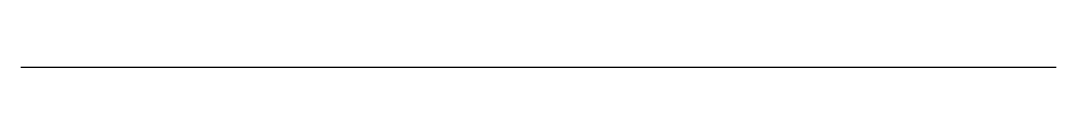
# Model space of a CAD drawing. Header units: millimetres. Extents: x 0 to 150, y 0 to 0.
import ezdxf

# ---------------------------------------------------------------- set-up
doc = ezdxf.new("R2010")
doc.units = ezdxf.units.MM

msp = doc.modelspace()

# ---------------------------------------------------------------- linework, layer by layer
msp.add_line((0, 0), (150.12, 0))

doc.saveas('drawing.dxf')
